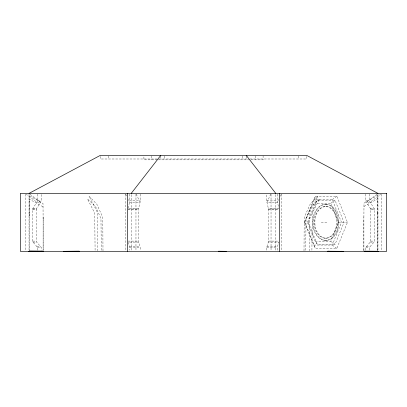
<?xml version="1.0" encoding="UTF-8"?>
<svg xmlns="http://www.w3.org/2000/svg" width="407" height="407" viewBox="0 0 407 407"><rect width="100%" height="100%" fill="white"/><g stroke="black" fill="none" stroke-linecap="round" stroke-linejoin="round"><path stroke-width="0.31" stroke-dasharray="2.04 1.53" d="M304.004 250.865L304.212 217.455L310.165 204.202L318.009 196.067L310.22 210.979L309.707 212.627L309.641 250.804M363.868 250.865L363.868 218.686M363.894 250.264L363.873 216.829M377.732 250.239L377.696 213.283M377.737 213.375L377.854 195.192L363.985 203.154L363.899 218.488M140.257 194.144L140.257 200.666A1.877 0.387 -86.7 0 1 140.039 202.208L138.68 208.298A1.033 0.346 90 0 0 138.548 208.974L138.548 241.092A1.409 0.468 -90 0 0 138.685 242.094L140.089 246.754A1.414 0.473 -90 0 1 140.257 247.838L140.257 250.157M377.737 213.085L377.854 198.779M305.718 250.264L306.033 218.518L311.508 206.405L319.576 198.891L312.286 213.085L311.91 250.239M363.98 206.461L377.854 198.758M37.454 194.144L37.454 200.666A1.877 1.832 74.8 0 1 36.828 202.208L32.998 208.298A1.033 0.977 -90 0 0 32.621 208.974L32.616 241.092A1.409 1.328 -90 0 0 33.013 242.094L36.976 246.754A1.414 1.333 -90 0 1 37.454 247.838L37.454 250.157M266.743 250.157L266.743 247.838A1.414 0.473 -90 0 1 266.911 246.754L268.315 242.094A1.409 0.468 -90 0 0 268.452 241.092L268.452 208.974A1.033 0.346 -90 0 0 268.32 208.298L266.961 202.208A1.877 0.387 86.7 0 1 266.743 200.666L266.743 194.144M369.546 250.157L369.546 247.838A1.414 1.333 -90 0 1 370.024 246.754L373.987 242.094A1.409 1.328 -90 0 0 374.384 241.092L374.379 208.974A1.033 0.977 -90 0 0 374.002 208.298L370.172 202.208A1.877 1.832 -74.8 0 1 369.546 200.666L369.546 194.144M277.259 250.157L277.259 247.838A1.414 0.473 -90 0 1 277.426 246.754L278.831 242.094L268.315 242.094M304.456 222.349L313.726 199.649L315.496 196.255L336.803 196.255L347.451 222.349L336.803 248.443L315.496 248.443L313.726 245.05L304.456 222.349L304.843 222.349L315.496 196.255M307.438 222.349L315.216 203.302L317.211 200.458L335.088 200.458L344.027 222.349L335.088 244.246L317.211 244.246L315.216 241.397L307.438 222.349L308.272 222.349L317.211 200.458M315.216 241.397L330.769 241.397L338.543 222.349L330.769 203.302L315.216 203.302M313.726 245.05L332.26 245.05L341.529 222.349L332.26 199.649L313.726 199.649M270.782 194.093L266.961 202.208L277.482 202.208L278.754 199.501M280.286 196.255L281.303 194.093M32.616 209.244L36.34 209.244L36.345 208.974A1.033 0.977 -90 0 1 36.722 208.298L40.558 202.208A1.877 1.832 74.8 0 0 41.178 200.666L41.178 194.144M365.822 250.157L365.822 247.838A1.414 1.333 -90 0 1 366.3 246.754L370.263 242.094A1.409 1.328 -90 0 0 370.66 241.092L370.655 208.974A1.033 0.977 -90 0 0 370.278 208.298L366.442 202.208A1.877 1.832 -74.8 0 1 365.822 200.666L365.822 194.144M376.958 194.307L366.442 202.208L370.172 202.208L380.682 194.307M332.26 199.649L336.803 196.255M330.769 203.302L335.088 200.458M156.975 158.995L100.381 158.995L100.381 155.957M159.239 158.995L247.761 158.995M250.025 158.995L306.619 158.995L306.619 155.957M157.356 159.854L143.905 159.854L143.905 155.912M158.237 159.854L263.095 159.854L263.095 155.912M37.454 200.666L41.178 200.666M138.68 208.298L128.164 208.298L129.518 202.208A1.877 0.387 -86.7 0 0 129.741 200.666L140.257 200.666M266.743 200.666L277.259 200.666A1.877 0.387 86.7 0 0 277.482 202.208L278.836 208.298L268.32 208.298M365.822 200.666L369.546 200.666M324.633 204.36L325.239 204.36M326.236 204.36A18.025 12.744 -90 0 1 336.05 232.326A18.025 12.744 -90 0 1 314.016 230.367A18.025 12.744 -90 0 1 326.236 204.36L326.841 204.36A18.025 12.744 -90 0 1 336.66 232.326A18.025 12.744 -90 0 1 314.621 230.367A18.025 12.744 -90 0 1 326.841 204.36M324.73 206.542L325.335 206.542M326.139 206.542A15.837 11.198 -90 0 1 334.763 231.115A15.837 11.198 -90 0 1 315.405 229.39A15.837 11.198 -90 0 1 326.139 206.542L326.745 206.542A15.837 11.198 -90 0 1 335.368 231.115A15.837 11.198 -90 0 1 316.01 229.39A15.837 11.198 -90 0 1 326.745 206.542M32.998 208.298L36.722 208.298M370.278 208.298L374.002 208.298M32.616 209.015L36.34 209.015L36.34 241.092A1.409 1.328 -90 0 0 36.737 242.094L40.7 246.754A1.414 1.333 -90 0 1 41.178 247.838L41.178 250.157M128.027 209.015L138.548 209.015M268.452 209.015L278.973 209.015M374.384 209.015L370.66 209.244L374.384 209.244M128.027 209.244L138.548 209.244M268.452 209.244L278.973 209.244M321.245 222.349L326.862 222.349M338.543 222.349L347.451 222.349M324.73 238.156L325.335 238.156M326.139 238.156L326.745 238.156M324.633 240.339L325.239 240.339M326.236 240.339L326.841 240.339M32.616 241.092L36.34 241.092M128.027 241.092L138.548 241.092M268.452 241.092L278.973 241.092M370.66 241.092L374.384 241.092M33.013 242.094L36.737 242.094M138.685 242.094L128.169 242.094L129.574 246.754A1.414 0.473 -90 0 1 129.741 247.838L129.741 250.157M370.263 242.094L373.987 242.094M36.976 246.754L40.7 246.754M129.574 246.754L140.089 246.754M266.911 246.754L277.426 246.754M366.3 246.754L370.024 246.754M37.454 247.838L41.178 247.838M129.741 247.838L140.257 247.838M266.743 247.838L277.259 247.838M365.822 247.838L369.546 247.838M330.769 241.397L335.088 244.246M332.26 245.05L336.803 248.443M30.042 194.307L40.558 202.208L36.828 202.208L26.318 194.307M136.218 194.093L140.039 202.208L129.518 202.208L128.246 199.501M125.697 194.093L126.714 196.255M308.272 222.349L317.211 244.246M304.843 222.349L315.496 248.443M43.02 206.766L29.146 199.094L29.263 213.512M101.282 250.269L100.967 218.523L95.477 206.38L87.424 198.891L94.714 213.09L95.09 250.244M43.101 218.854L43.02 203.515L29.146 195.523L29.263 216.697M43.127 217.043L43.106 250.6M102.996 250.87L102.788 217.455L96.835 204.207L88.991 196.072L96.78 210.984L97.293 212.632L97.359 250.809M43.132 219.022L43.132 251.2M381.685 194.19L381.685 250.051M377.961 194.19L377.961 250.061M377.696 213.446L377.696 250.804M298.183 155.957L298.183 158.995M281.558 194.19L281.558 251.323M277.259 194.144L277.259 200.666M275.763 194.638L275.763 250.061M271.037 194.19L271.037 250.051M255.245 155.912L255.245 159.854M246.215 155.957L246.215 158.995M242.72 155.957L242.72 158.995M164.28 155.957L164.28 158.995M160.785 155.957L160.785 158.995M151.755 155.912L151.755 159.854M135.963 194.19L135.963 250.051M131.237 194.638L131.237 250.061M129.741 194.144L129.741 200.666M125.442 194.19L125.442 251.323M108.817 155.957L108.817 158.995M29.304 213.782L29.304 251.139M29.039 194.19L29.039 250.061M25.315 194.19L25.315 250.051"/><path stroke-width="0.61" d="M131.237 193.381L160.785 155.347M29.039 193.381L100.381 155.347L306.619 155.347L377.961 193.381M218.422 251.231L226.368 251.317M340.949 251.282L343.213 251.317L327.706 251.231L329.416 251.256M246.215 155.347L275.763 193.381M279.365 193.381L279.365 251.323M127.635 193.381L127.635 251.323M28.826 251.618L42.771 251.562L28.826 251.618M29.304 251.139L43.132 251.2L29.304 251.139M66.051 251.287L63.787 251.323L79.294 251.231L66.051 251.287M386.65 193.381L20.35 193.381L20.35 251.323L386.65 251.323L386.65 193.381M378.174 251.282L364.229 251.231L378.174 251.282"/></g></svg>
